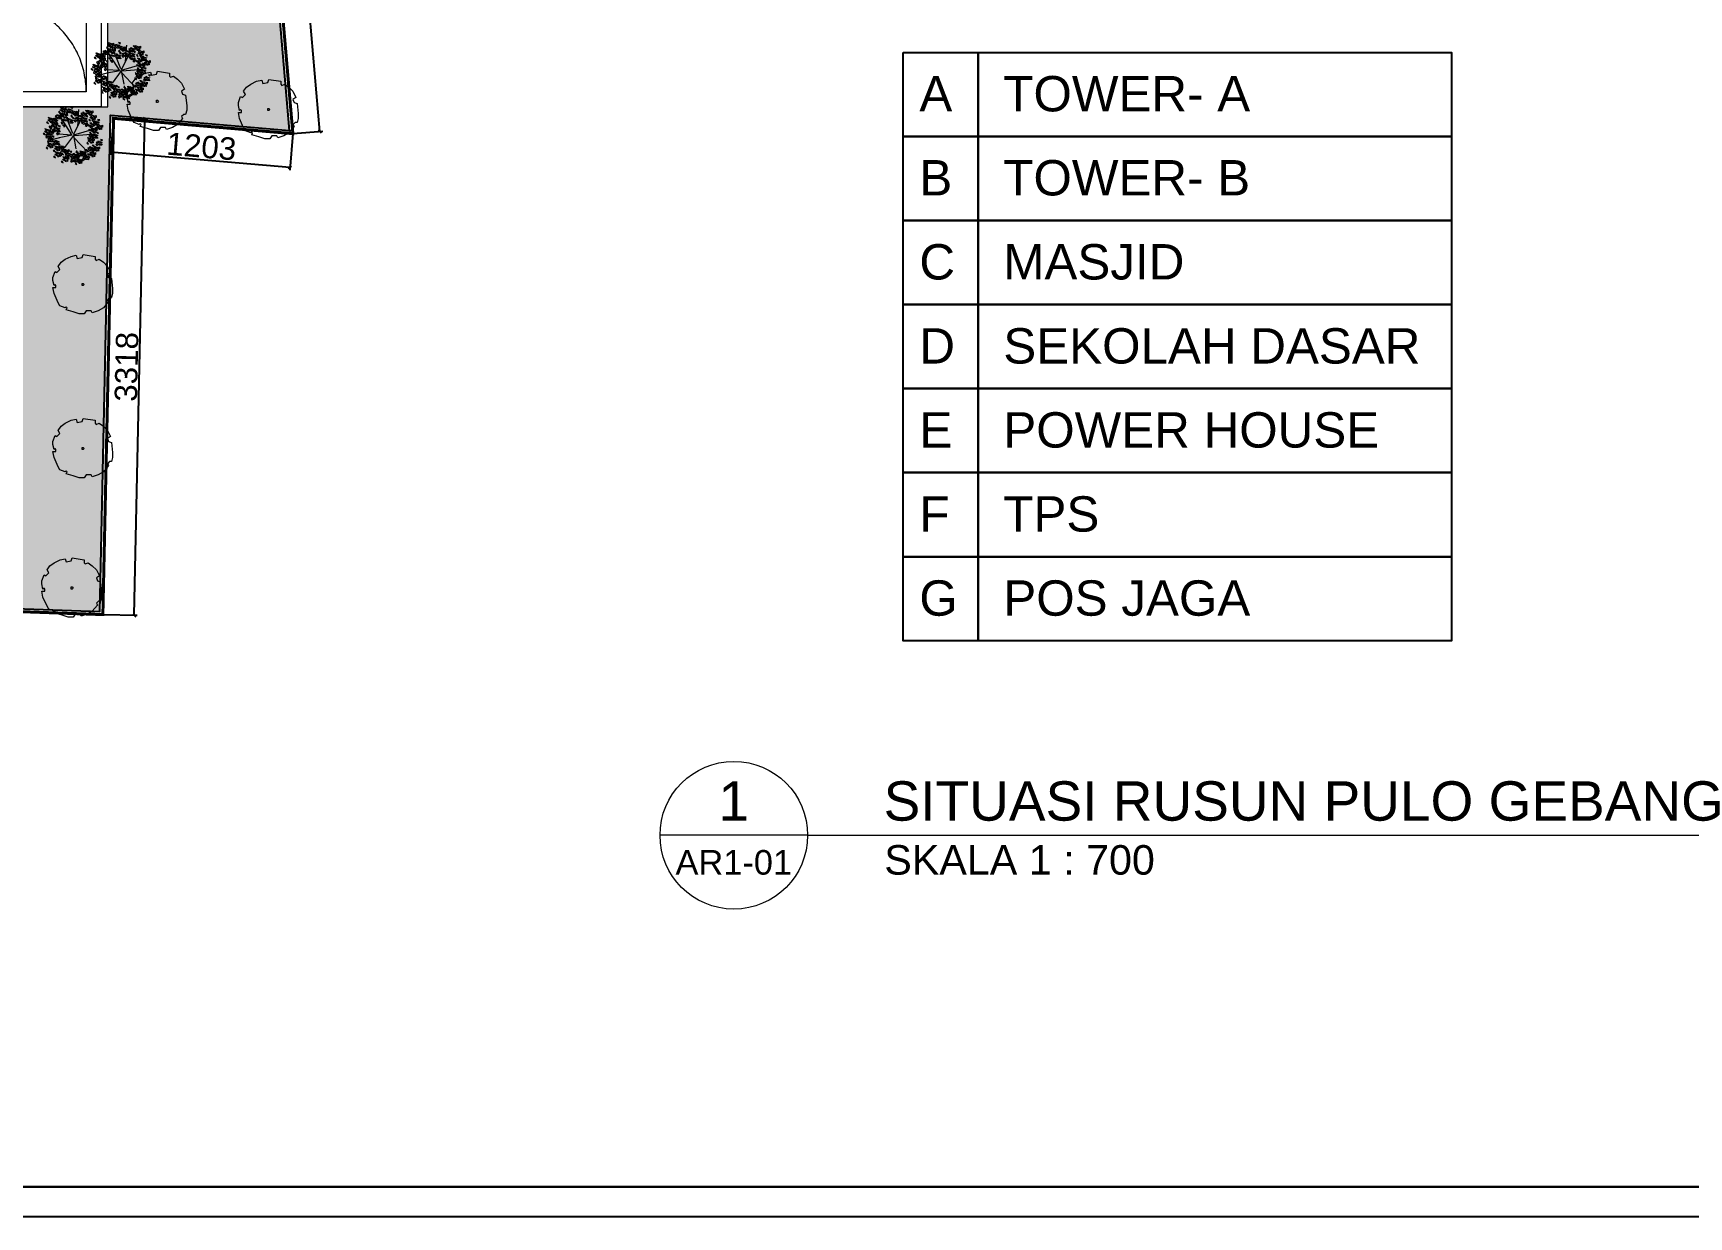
# Model space of a CAD drawing. Header units: inches. Extents: x 139 to 559, y -1 to 295.
# Drawn here: x 278.2 to 388.9, y -1.5 to 77.6 of the extents above; entities that cross this region are included whole.
import ezdxf
from ezdxf.enums import TextEntityAlignment as Align

# ---------------------------------------------------------------- set-up
doc = ezdxf.new("R2010")
doc.units = ezdxf.units.IN
doc.header["$MEASUREMENT"] = 0
doc.layers.get('defpoints').update_dxf_attribs({"color": 1})
for name, color, linetype, lineweight in [('A-FINISH', 1, 'Continuous', 5), ('DINDING2', 146, 'Continuous', 5), ('KOP', 7, 'Continuous', 20), ('KOP GARIS', 1, 'Continuous', 30), ('lan', 7, 'Continuous', 15), ('NOT', 7, 'Continuous', 20), ('POHON', 98, 'Continuous', 5), ('RUMPUT', 93, 'Continuous', 0), ('u', 6, 'Continuous', 20)]:
    doc.layers.add(name, color=color, linetype=linetype, lineweight=lineweight)
doc.layers.add('batas', color=6, linetype='Continuous')
doc.layers.add('dinding', color=3, linetype='Continuous')
doc.styles.add('BOLD', font='arial.ttf')
doc.styles.get("Standard").update_dxf_attribs({"font": 'arial.ttf'})
doc.dimstyles.new('sk-100 (SITE)', dxfattribs={"dimtxt": 1.5, "dimasz": 0.2, "dimexe": 0.2, "dimexo": 0, "dimgap": 0.1, "dimtad": 1, "dimdec": 0, "dimlfac": 100, "dimzin": 0, "dimdsep": 46, "dimtxsty": 'Standard', "dimblk": 'OBLIQUE', "dimcen": 0.09, "dimadec": 0, "dimazin": 0, "dimtfac": 1, "dimtdec": 0, "dimtofl": 0, "dimtmove": 0, "dimatfit": 3, "dimldrblk": 'OBLIQUE', "dimfxl": 1, "dimtolj": 1, "dimtzin": 0, "dimarcsym": 0})

# ---------------------------------------------------------------- blocks, each defined once
blk = doc.blocks.new('Ndtpd')
blk.add_line((0.747, 0), (-0.747, 0))
blk.add_circle((0, 0), 0.747)
at = {"flags": 4}
for tag, height, p in [('NO', 0.5, (0, 0.148)), ('NOLBR', 0.3, (0, -0.398))]:
    blk.add_attdef(tag, text='', height=height, dxfattribs=at).set_placement(p, align=Align.CENTER)
for tag, p, height in [('NDTPD', (1.516, 0.148), 0.5), ('SKALA', (1.523, -0.398), 0.3)]:
    blk.add_attdef(tag, p, '', height=height, dxfattribs=at)
blk = doc.blocks.new('_Oblique')
at = {"color": 0, "linetype": 'ByBlock', "lineweight": -2}
blk.add_line((-0.5, -0.5), (0.5, 0.5), dxfattribs=at)
blk = doc.blocks.new('*D217')
at = {"layer": 'defpoints', "color": 0}
for p in [(283.59, 71.94), (285.69, 71.9), (282.88, 38.77)]:
    blk.add_point(p, dxfattribs=at)
at = {"layer": 'u', "color": 0, "lineweight": -2}
for p, q in [((283.59, 71.94), (285.89, 71.89)), ((284.98, 38.72), (285.69, 71.9)), ((282.88, 38.77), (285.18, 38.72))]:
    blk.add_line(p, q, dxfattribs=at)
at = {"layer": 'u', "color": 0, "lineweight": -2, "xscale": 0.2, "yscale": 0.2, "zscale": 0.2}
for p, rotation in [((285.69, 71.9), 88.76529388424663), ((284.98, 38.72), 268.7652938842467)]:
    blk.add_blockref('_Oblique', p, dxfattribs=dict(at, rotation=rotation))
at = {"layer": 'u', "color": 0, "insert": (284.47, 55.33), "char_height": 1.5, "attachment_point": 5, "rotation": 88.7653}
blk.add_mtext('\\A1;3318', dxfattribs=at)
blk = doc.blocks.new('*D218')
at = {"layer": 'defpoints', "color": 0}
for p in [(283.59, 71.94), (295.58, 70.92), (295.39, 68.68)]:
    blk.add_point(p, dxfattribs=at)
at = {"layer": 'u', "color": 0, "lineweight": -2}
for p, q in [((283.59, 71.94), (283.39, 69.51)), ((295.58, 70.92), (295.38, 68.48)), ((283.4, 69.71), (295.39, 68.68))]:
    blk.add_line(p, q, dxfattribs=at)
at = {"layer": 'u', "color": 0, "lineweight": -2, "xscale": 0.2, "yscale": 0.2, "zscale": 0.2}
for p, rotation in [((283.4, 69.71), 175.1232718348651), ((295.39, 68.68), 355.1232718348651)]:
    blk.add_blockref('_Oblique', p, dxfattribs=dict(at, rotation=rotation))
at = {"layer": 'u', "color": 0, "insert": (289.47, 70.06), "char_height": 1.5, "attachment_point": 5, "rotation": 355.1233}
blk.add_mtext('\\A1;1203', dxfattribs=at)
blk = doc.blocks.new('*D219')
at = {"layer": 'defpoints', "color": 0}
for p in [(293.67, 93.17), (295.46, 93.32), (295.58, 70.92)]:
    blk.add_point(p, dxfattribs=at)
at = {"layer": 'u', "color": 0, "lineweight": -2}
for p, q in [((293.67, 93.17), (295.66, 93.34)), ((297.38, 71.07), (295.46, 93.32)), ((295.58, 70.92), (297.58, 71.09))]:
    blk.add_line(p, q, dxfattribs=at)
at = {"layer": 'u', "color": 0, "lineweight": -2, "xscale": 0.2, "yscale": 0.2, "zscale": 0.2}
for p, rotation in [((295.46, 93.32), 94.9212930972611), ((297.38, 71.07), 274.9212930972611)]:
    blk.add_blockref('_Oblique', p, dxfattribs=dict(at, rotation=rotation))
at = {"layer": 'u', "color": 0, "insert": (297.28, 82.27), "char_height": 1.5, "attachment_point": 5, "rotation": 274.9213}
blk.add_mtext('\\A1;2233', dxfattribs=at)
blk = doc.blocks.new('LAP')
at = {"layer": 'A-FINISH'}
blk.add_lwpolyline([(-8.49, -13.49), (-8.49, 13.5), (8.49, 13.5), (8.49, -13.49)], close=True, dxfattribs=at)
for points in [[(-7.49, -12.49), (-7.49, 12.5), (7.49, 12.5), (7.49, -12.49), (-7.49, -12.49)], [(-7.49, 12.5), (-7.49, 12.43), (-7.49, 12.27), (-7.48, 12.12), (-7.47, 11.97), (-7.45, 11.82), (-7.44, 11.67), (-7.41, 11.52), (-7.39, 11.38), (-7.36, 11.23), (-7.33, 11.09), (-7.29, 10.94), (-7.25, 10.8), (-7.21, 10.67), (-7.16, 10.53), (-7.11, 10.39), (-7.05, 10.26), (-7, 10.12), (-6.94, 9.99), (-6.88, 9.86), (-6.82, 9.73), (-6.75, 9.6), (-6.67, 9.48), (-6.6, 9.36), (-6.53, 9.23), (-6.44, 9.12), (-6.36, 9), (-6.28, 8.89), (-6.19, 8.77), (-6.1, 8.66), (-6.01, 8.55), (-5.91, 8.45), (-5.81, 8.34), (-5.71, 8.24), (-5.61, 8.14), (-5.51, 8.05), (-5.4, 7.95), (-5.29, 7.86), (-5.18, 7.77), (-5.07, 7.69), (-4.95, 7.6), (-4.83, 7.52), (-4.71, 7.44), (-4.59, 7.37), (-4.47, 7.29), (-4.34, 7.22), (-4.21, 7.16), (-4.08, 7.09), (-3.95, 7.03), (-3.82, 6.97), (-3.68, 6.92), (-3.55, 6.87), (-3.41, 6.82), (-3.27, 6.78), (-3.13, 6.73), (-2.99, 6.7), (-2.84, 6.66), (-2.7, 6.63), (-2.56, 6.6), (-2.41, 6.58), (-2.26, 6.55), (-2.11, 6.54), (-1.96, 6.53), (-1.81, 6.52), (-1.66, 6.51), (-1.58, 6.51)], [(1.42, 6.51), (1.49, 6.51), (1.64, 6.51), (1.79, 6.52), (1.94, 6.53), (2.09, 6.54), (2.23, 6.55), (2.38, 6.58), (2.53, 6.6), (2.68, 6.62), (2.82, 6.66), (2.96, 6.69), (3.11, 6.73), (3.25, 6.77), (3.39, 6.82), (3.53, 6.86), (3.67, 6.91), (3.8, 6.97), (3.94, 7.03), (4.07, 7.09), (4.21, 7.15), (4.34, 7.22), (4.47, 7.29), (4.59, 7.37), (4.72, 7.45), (4.84, 7.53), (4.96, 7.61), (5.08, 7.7), (5.2, 7.79), (5.32, 7.88), (5.43, 7.98), (5.55, 8.08), (5.66, 8.18), (5.7, 8.24), (5.76, 8.29), (5.86, 8.4), (5.97, 8.51), (6.06, 8.62), (6.16, 8.73), (6.25, 8.85), (6.34, 8.97), (6.42, 9.09), (6.51, 9.21), (6.59, 9.34), (6.66, 9.46), (6.74, 9.59), (6.81, 9.72), (6.88, 9.86), (6.94, 9.99), (7, 10.12), (7.06, 10.26), (7.11, 10.39), (7.16, 10.54), (7.21, 10.67), (7.25, 10.81), (7.29, 10.96), (7.33, 11.1), (7.36, 11.24), (7.39, 11.39), (7.41, 11.54), (7.44, 11.69), (7.45, 11.83), (7.47, 11.98), (7.48, 12.13), (7.49, 12.28), (7.49, 12.43), (7.49, 12.5)], [(-1.58, 6.51), (1.42, 6.51)], [(-3.01, 0.01), (-3.01, -0.07), (-3, -0.22), (-2.98, -0.38), (-2.96, -0.52), (-2.93, -0.67), (-2.89, -0.81), (-2.85, -0.95), (-2.8, -1.09), (-2.74, -1.23), (-2.68, -1.36), (-2.61, -1.49), (-2.53, -1.61), (-2.45, -1.73), (-2.36, -1.84), (-2.28, -1.96), (-2.18, -2.06), (-2.08, -2.16), (-1.97, -2.26), (-1.86, -2.35), (-1.74, -2.44), (-1.62, -2.52), (-1.5, -2.59), (-1.37, -2.66), (-1.24, -2.73), (-1.11, -2.78), (-0.97, -2.83), (-0.83, -2.88), (-0.68, -2.91), (-0.54, -2.95), (-0.39, -2.97), (-0.23, -2.99), (-0.08, -2.99), (-0.01, -2.99), (0.07, -2.99), (0.22, -2.99), (0.38, -2.97), (0.53, -2.95), (0.67, -2.91), (0.82, -2.88), (0.96, -2.83), (1.1, -2.78), (1.23, -2.73), (1.36, -2.66), (1.49, -2.59), (1.61, -2.52), (1.73, -2.44), (1.85, -2.35), (1.96, -2.26), (2.06, -2.16), (2.17, -2.06), (2.27, -1.96), (2.35, -1.84), (2.44, -1.73), (2.52, -1.61), (2.6, -1.49), (2.67, -1.36), (2.73, -1.23), (2.79, -1.09), (2.84, -0.95), (2.88, -0.81), (2.92, -0.67), (2.95, -0.52), (2.97, -0.38), (2.99, -0.22), (3, -0.07), (3, 0.01), (3, 0.09), (2.99, 0.24), (2.97, 0.39), (2.95, 0.54), (2.92, 0.69), (2.88, 0.83), (2.84, 0.97), (2.79, 1.11), (2.73, 1.24), (2.67, 1.37), (2.6, 1.5), (2.52, 1.63), (2.44, 1.74), (2.35, 1.86), (2.27, 1.97), (2.17, 2.08), (2.06, 2.18), (1.96, 2.28), (1.85, 2.37), (1.73, 2.46), (1.61, 2.54), (1.49, 2.61), (1.36, 2.68), (1.23, 2.75), (1.1, 2.8), (0.96, 2.85), (0.82, 2.9), (0.67, 2.93), (0.53, 2.96), (0.38, 2.99), (0.22, 3), (0.07, 3.01), (-0.01, 3.01), (-0.08, 3.01), (-0.23, 3), (-0.39, 2.99), (-0.54, 2.96), (-0.68, 2.93), (-0.83, 2.9), (-0.97, 2.85), (-1.11, 2.8), (-1.24, 2.75), (-1.37, 2.68), (-1.5, 2.61), (-1.62, 2.54), (-1.74, 2.46), (-1.86, 2.37), (-1.97, 2.28), (-2.08, 2.18), (-2.18, 2.08), (-2.28, 1.97), (-2.36, 1.86), (-2.45, 1.74), (-2.53, 1.63), (-2.61, 1.5), (-2.68, 1.37), (-2.74, 1.24), (-2.8, 1.11), (-2.85, 0.97), (-2.89, 0.83), (-2.93, 0.69), (-2.96, 0.54), (-2.98, 0.39), (-3, 0.24), (-3.01, 0.09), (-3.01, 0.01)], [(-7.49, 0), (7.49, 0)], [(6.7, 0), (1.98, 0)], [(-1.97, 0), (-6.7, 0)], [(-1.58, -6.49), (-1.66, -6.49), (-1.81, -6.5), (-1.96, -6.51), (-2.11, -6.53), (-2.26, -6.54), (-2.41, -6.57), (-2.56, -6.59), (-2.7, -6.61), (-2.84, -6.65), (-2.99, -6.68), (-3.13, -6.72), (-3.27, -6.76), (-3.41, -6.8), (-3.55, -6.85), (-3.68, -6.91), (-3.82, -6.96), (-3.95, -7.02), (-4.09, -7.08), (-4.21, -7.14), (-4.34, -7.21), (-4.47, -7.28), (-4.59, -7.35), (-4.71, -7.43), (-4.83, -7.51), (-4.95, -7.59), (-5.07, -7.67), (-5.18, -7.76), (-5.29, -7.85), (-5.4, -7.94), (-5.51, -8.03), (-5.61, -8.13), (-5.71, -8.23), (-5.81, -8.33), (-5.91, -8.43), (-6.01, -8.54), (-6.1, -8.65), (-6.19, -8.76), (-6.28, -8.87), (-6.36, -8.98), (-6.44, -9.1), (-6.53, -9.22), (-6.6, -9.34), (-6.68, -9.47), (-6.75, -9.59), (-6.82, -9.72), (-6.88, -9.84), (-6.94, -9.98), (-7, -10.11), (-7.06, -10.24), (-7.11, -10.38), (-7.16, -10.51), (-7.21, -10.65), (-7.25, -10.79), (-7.29, -10.93), (-7.33, -11.08), (-7.36, -11.22), (-7.39, -11.36), (-7.41, -11.51), (-7.44, -11.66), (-7.45, -11.81), (-7.47, -11.96), (-7.48, -12.11), (-7.49, -12.26), (-7.49, -12.41), (-7.49, -12.49)], [(-1.58, -6.49), (1.42, -6.49)], [(7.49, -12.49), (7.49, -12.42), (7.49, -12.26), (7.48, -12.12), (7.47, -11.96), (7.45, -11.82), (7.44, -11.67), (7.41, -11.52), (7.39, -11.38), (7.36, -11.23), (7.33, -11.09), (7.29, -10.95), (7.25, -10.8), (7.21, -10.66), (7.16, -10.52), (7.11, -10.38), (7.06, -10.24), (7, -10.11), (6.94, -9.98), (6.88, -9.84), (6.81, -9.71), (6.74, -9.58), (6.66, -9.45), (6.59, -9.33), (6.51, -9.2), (6.42, -9.08), (6.34, -8.96), (6.25, -8.84), (6.16, -8.72), (6.06, -8.61), (5.97, -8.49), (5.86, -8.38), (5.76, -8.28), (5.7, -8.22), (5.66, -8.17), (5.55, -8.07), (5.43, -7.97), (5.32, -7.87), (5.2, -7.77), (5.08, -7.69), (4.96, -7.6), (4.84, -7.51), (4.72, -7.43), (4.59, -7.35), (4.47, -7.28), (4.34, -7.21), (4.21, -7.14), (4.07, -7.08), (3.94, -7.01), (3.8, -6.96), (3.67, -6.9), (3.53, -6.85), (3.39, -6.8), (3.25, -6.76), (3.11, -6.71), (2.96, -6.67), (2.82, -6.64), (2.68, -6.61), (2.53, -6.58), (2.38, -6.56), (2.23, -6.54), (2.09, -6.52), (1.94, -6.51), (1.79, -6.5), (1.64, -6.49), (1.49, -6.49), (1.42, -6.49)]]:
    blk.add_lwpolyline(points, dxfattribs=at)
blk = doc.blocks.new('PHN-1')
at = {"linetype": 'Continuous'}
for points in [[(886.64, -157.76), (886.91, -158.37), (886.98, -158.77), (886.78, -158.77), (886.78, -158.9), (886.84, -158.97), (886.91, -158.9), (886.98, -159.24), (886.98, -159.44), (886.84, -159.85), (886.71, -159.78), (886.51, -159.98), (886.64, -160.19), (886.44, -160.46), (886.17, -160.66), (885.77, -160.86), (885.43, -160.93), (885.36, -160.72), (885.02, -160.79), (884.96, -160.99), (884.15, -160.86), (884.15, -160.66), (884.08, -160.59), (883.88, -160.66), (883.61, -160.46), (883.34, -160.19), (883.14, -159.78), (883.34, -159.65), (883.27, -159.44), (883.07, -159.38), (883, -158.7), (883, -158.37), (883.07, -158.1), (883.2, -158.1), (883.34, -157.96), (883.27, -157.83), (883.61, -157.42), (883.95, -157.22), (884.35, -157.08), (884.42, -157.22), (884.75, -157.22), (884.89, -157.02), (885.23, -157.02), (885.63, -157.15), (886.1, -157.29), (886.04, -157.42), (886.1, -157.49), (886.17, -157.42), (886.51, -157.56), (886.64, -157.76)], [(884.89, -158.97), (884.89, -158.97), (884.96, -158.9), (885.02, -158.9), (885.02, -158.97), (885.02, -159.04), (885.02, -159.04), (884.96, -159.04), (884.89, -158.97)]]:
    blk.add_lwpolyline(points, dxfattribs=at)
blk = doc.blocks.new('rrety')
for p, q in [((497.78, 232.574), (497.8, 232.58)), ((497.786, 232.543), (497.78, 232.574)), ((497.8, 232.554), (497.786, 232.54)), ((497.8, 232.58), (497.8, 232.554)), ((497.825, 232.616), (497.833, 232.64)), ((497.845, 232.615), (497.825, 232.616)), ((497.833, 232.64), (497.852, 232.648)), ((497.851, 232.646), (497.845, 232.615)), ((497.857, 232.559), (497.857, 232.579)), ((497.875, 232.541), (497.857, 232.559)), ((497.859, 232.577), (497.885, 232.559)), ((497.868, 232.613), (497.888, 232.619)), ((497.873, 232.582), (497.868, 232.613)), ((497.887, 232.594), (497.873, 232.58)), ((497.885, 232.559), (497.875, 232.541)), ((497.888, 232.619), (497.887, 232.594)), ((498.015, 232.577), (498.034, 232.582)), ((498.02, 232.546), (498.015, 232.577)), ((498.034, 232.557), (498.02, 232.543)), ((498.034, 232.582), (498.034, 232.557)), ((498.061, 232.547), (498.06, 232.567)), ((498.062, 232.565), (498.089, 232.548)), ((498.077, 232.622), (498.096, 232.627)), ((498.082, 232.591), (498.077, 232.622)), ((498.096, 232.602), (498.082, 232.588)), ((498.096, 232.627), (498.096, 232.602)), ((497.704, 232.478), (497.724, 232.484)), ((497.709, 232.447), (497.704, 232.478)), ((497.724, 232.458), (497.709, 232.444)), ((497.724, 232.484), (497.724, 232.458)), ((498.079, 232.53), (498.061, 232.547)), ((498.089, 232.548), (498.079, 232.53)), ((498.218, 232.357), (498.238, 232.362)), ((498.223, 232.326), (498.218, 232.357)), ((498.223, 232.371), (498.232, 232.395)), ((498.243, 232.369), (498.223, 232.371)), ((498.232, 232.395), (498.25, 232.403)), ((498.238, 232.362), (498.238, 232.337)), ((498.249, 232.4), (498.243, 232.369)), ((497.73, 232.223), (497.73, 232.243)), ((497.748, 232.205), (497.73, 232.223)), ((497.732, 232.241), (497.758, 232.223)), ((497.758, 232.223), (497.748, 232.205)), ((497.754, 232.156), (497.763, 232.18)), ((497.763, 232.18), (497.781, 232.189)), ((497.78, 232.186), (497.775, 232.155)), ((497.786, 232.205), (497.806, 232.21)), ((497.791, 232.173), (497.786, 232.205)), ((497.806, 232.185), (497.791, 232.171)), ((497.806, 232.21), (497.806, 232.185)), ((498.113, 232.283), (498.113, 232.258)), ((498.167, 232.168), (498.187, 232.173)), ((498.173, 232.137), (498.167, 232.168)), ((498.187, 232.173), (498.187, 232.148)), ((498.238, 232.337), (498.223, 232.323)), ((498.261, 232.319), (498.261, 232.339)), ((498.279, 232.301), (498.261, 232.319)), ((498.263, 232.337), (498.289, 232.319)), ((498.289, 232.319), (498.279, 232.301)), ((497.775, 232.155), (497.754, 232.156)), ((497.784, 232.13), (497.784, 232.15)), ((497.802, 232.112), (497.784, 232.13)), ((497.786, 232.148), (497.812, 232.13)), ((497.812, 232.13), (497.802, 232.112)), ((498, 232.1), (498.02, 232.106)), ((498.006, 232.069), (498, 232.1)), ((498.02, 232.08), (498.006, 232.066)), ((498.02, 232.106), (498.02, 232.08)), ((498.187, 232.148), (498.173, 232.134))]:
    blk.add_line(p, q)
for points in [[(497.753, 232.551), (497.763, 232.563), (497.738, 232.571), (497.754, 232.554)], [(497.75, 232.595), (497.781, 232.599), (497.786, 232.579), (497.761, 232.58), (497.747, 232.595)], [(497.754, 232.563), (497.772, 232.574), (497.783, 232.557), (497.754, 232.561)], [(497.786, 232.568), (497.791, 232.554), (497.808, 232.562), (497.786, 232.568)], [(497.792, 232.552), (497.823, 232.557), (497.828, 232.537), (497.803, 232.538), (497.789, 232.552)], [(497.792, 232.596), (497.807, 232.616), (497.817, 232.596), (497.797, 232.585), (497.792, 232.596)], [(497.809, 232.582), (497.803, 232.573), (497.817, 232.57), (497.823, 232.576), (497.811, 232.582)], [(497.815, 232.541), (497.822, 232.548), (497.81, 232.554), (497.803, 232.551), (497.812, 232.542)], [(497.829, 232.637), (497.836, 232.644), (497.824, 232.65), (497.817, 232.647), (497.826, 232.638)], [(497.841, 232.619), (497.822, 232.604), (497.817, 232.626), (497.839, 232.631), (497.841, 232.619)], [(497.84, 232.548), (497.839, 232.563), (497.82, 232.56), (497.84, 232.548)], [(497.854, 232.644), (497.853, 232.659), (497.834, 232.656), (497.854, 232.644)], [(497.834, 232.554), (497.849, 232.573), (497.86, 232.553), (497.84, 232.543), (497.834, 232.554)], [(497.872, 232.545), (497.852, 232.539), (497.846, 232.558), (497.872, 232.548)], [(497.882, 232.609), (497.851, 232.613), (497.851, 232.633), (497.875, 232.626), (497.885, 232.609)], [(497.872, 232.565), (497.881, 232.577), (497.857, 232.585), (497.873, 232.568)], [(497.886, 232.641), (497.866, 232.635), (497.86, 232.654), (497.887, 232.644)], [(497.886, 232.661), (497.895, 232.673), (497.871, 232.68), (497.887, 232.664)], [(497.914, 232.52), (497.871, 232.621)], [(497.882, 232.651), (497.914, 232.656), (497.919, 232.636), (497.893, 232.637), (497.88, 232.651)], [(497.885, 232.6), (497.916, 232.605), (497.922, 232.585), (497.896, 232.586), (497.882, 232.6)], [(497.892, 232.6), (497.886, 232.586), (497.912, 232.585), (497.892, 232.597)], [(497.887, 232.62), (497.904, 232.631), (497.915, 232.613), (497.887, 232.617)], [(497.89, 232.569), (497.907, 232.58), (497.918, 232.563), (497.89, 232.566)], [(497.918, 232.625), (497.924, 232.61), (497.941, 232.618), (497.918, 232.625)], [(497.921, 232.574), (497.926, 232.56), (497.944, 232.568), (497.921, 232.574)], [(497.925, 232.653), (497.939, 232.672), (497.95, 232.652), (497.93, 232.641), (497.925, 232.653)], [(497.928, 232.602), (497.942, 232.621), (497.953, 232.601), (497.933, 232.59), (497.928, 232.602)], [(497.941, 232.638), (497.935, 232.63), (497.95, 232.627), (497.955, 232.632), (497.944, 232.638)], [(497.944, 232.587), (497.938, 232.579), (497.952, 232.576), (497.958, 232.581), (497.947, 232.587)], [(497.959, 232.609), (497.99, 232.613), (497.995, 232.594), (497.97, 232.594), (497.956, 232.609)], [(497.963, 232.578), (497.981, 232.588), (497.992, 232.571), (497.963, 232.575)], [(497.969, 232.558), (497.963, 232.544), (497.988, 232.543), (497.968, 232.555)], [(497.992, 232.651), (498, 232.658), (497.988, 232.664), (497.98, 232.661), (497.99, 232.652)], [(498.005, 232.633), (497.986, 232.618), (497.98, 232.64), (498.002, 232.645), (498.005, 232.633)], [(497.995, 232.582), (498, 232.568), (498.017, 232.576), (497.995, 232.582)], [(498.009, 232.561), (498.017, 232.567), (498.004, 232.574), (497.997, 232.57), (498.007, 232.562)], [(498.022, 232.543), (498.002, 232.528), (497.997, 232.55), (498.019, 232.555), (498.022, 232.543)], [(498.018, 232.658), (498.017, 232.673), (497.998, 232.67), (498.018, 232.658)], [(498.001, 232.61), (498.016, 232.63), (498.026, 232.61), (498.006, 232.599), (498.001, 232.61)], [(498.018, 232.596), (498.012, 232.587), (498.026, 232.584), (498.032, 232.59), (498.02, 232.596)], [(498.046, 232.624), (498.015, 232.627), (498.015, 232.648), (498.039, 232.64), (498.049, 232.623)], [(498.035, 232.568), (498.034, 232.583), (498.015, 232.58), (498.035, 232.568)], [(498.049, 232.655), (498.03, 232.649), (498.024, 232.668), (498.05, 232.658)], [(498.063, 232.533), (498.032, 232.537), (498.032, 232.557), (498.056, 232.55), (498.066, 232.533)], [(498.05, 232.675), (498.059, 232.687), (498.035, 232.695), (498.05, 232.678)], [(498.066, 232.565), (498.047, 232.559), (498.041, 232.578), (498.067, 232.567)], [(498.067, 232.585), (498.076, 232.597), (498.052, 232.604), (498.067, 232.588)], [(498.07, 232.541), (498.104, 232.6)], [(498.094, 232.615), (498.102, 232.621), (498.089, 232.628), (498.082, 232.624), (498.091, 232.615)], [(498.106, 232.596), (498.087, 232.581), (498.082, 232.603), (498.104, 232.609), (498.106, 232.596)], [(498.12, 232.622), (498.118, 232.637), (498.1, 232.633), (498.12, 232.622)], [(498.114, 232.547), (498.122, 232.553), (498.109, 232.56), (498.102, 232.556), (498.111, 232.548)], [(498.148, 232.587), (498.116, 232.59), (498.117, 232.611), (498.141, 232.604), (498.15, 232.586)], [(498.14, 232.554), (498.138, 232.569), (498.119, 232.566), (498.14, 232.554)], [(498.151, 232.618), (498.132, 232.612), (498.126, 232.632), (498.152, 232.621)], [(498.151, 232.639), (498.161, 232.651), (498.136, 232.658), (498.152, 232.642)], [(498.171, 232.551), (498.151, 232.545), (498.145, 232.564), (498.172, 232.553)], [(498.171, 232.571), (498.181, 232.583), (498.156, 232.59), (498.172, 232.574)], [(498.23, 232.537), (498.228, 232.552), (498.21, 232.549), (498.23, 232.537)], [(498.261, 232.554), (498.271, 232.566), (498.246, 232.573), (498.262, 232.557)], [(497.634, 232.394), (497.665, 232.399), (497.67, 232.379), (497.645, 232.38), (497.631, 232.394)], [(497.639, 232.363), (497.656, 232.374), (497.667, 232.357), (497.639, 232.36)], [(497.665, 232.451), (497.673, 232.458), (497.66, 232.464), (497.653, 232.46), (497.662, 232.452)], [(497.677, 232.433), (497.658, 232.418), (497.653, 232.44), (497.675, 232.445), (497.677, 232.433)], [(497.691, 232.458), (497.689, 232.473), (497.67, 232.47), (497.691, 232.458)], [(497.67, 232.368), (497.675, 232.354), (497.692, 232.362), (497.67, 232.368)], [(497.676, 232.396), (497.691, 232.415), (497.702, 232.395), (497.682, 232.385), (497.676, 232.396)], [(497.696, 232.527), (497.704, 232.534), (497.691, 232.54), (497.684, 232.537), (497.693, 232.528)], [(497.708, 232.509), (497.689, 232.494), (497.684, 232.516), (497.706, 232.521), (497.708, 232.509)], [(497.719, 232.423), (497.687, 232.427), (497.687, 232.447), (497.712, 232.44), (497.721, 232.423)], [(497.693, 232.381), (497.687, 232.373), (497.701, 232.37), (497.707, 232.375), (497.696, 232.381)], [(497.722, 232.455), (497.702, 232.449), (497.696, 232.468), (497.723, 232.457)], [(497.722, 232.534), (497.72, 232.549), (497.702, 232.546), (497.722, 232.534)], [(497.722, 232.475), (497.732, 232.487), (497.707, 232.494), (497.723, 232.478)], [(497.716, 232.482), (497.747, 232.487), (497.752, 232.467), (497.727, 232.467), (497.713, 232.482)], [(497.75, 232.499), (497.718, 232.503), (497.718, 232.523), (497.743, 232.516), (497.752, 232.499)], [(497.726, 232.431), (497.72, 232.417), (497.745, 232.416), (497.726, 232.428)], [(497.721, 232.451), (497.738, 232.461), (497.749, 232.444), (497.721, 232.448)], [(497.753, 232.531), (497.734, 232.525), (497.728, 232.544), (497.754, 232.534)], [(497.747, 232.372), (497.755, 232.379), (497.742, 232.385), (497.735, 232.381), (497.744, 232.373)], [(497.759, 232.354), (497.74, 232.339), (497.735, 232.361), (497.757, 232.366), (497.759, 232.354)], [(497.752, 232.455), (497.757, 232.441), (497.774, 232.449), (497.752, 232.455)], [(497.772, 232.379), (497.771, 232.394), (497.752, 232.391), (497.772, 232.379)], [(497.76, 232.544), (497.754, 232.53), (497.779, 232.529), (497.76, 232.541)], [(497.758, 232.483), (497.773, 232.503), (497.784, 232.483), (497.764, 232.472), (497.758, 232.483)], [(497.775, 232.469), (497.769, 232.461), (497.783, 232.457), (497.789, 232.463), (497.778, 232.469)], [(497.8, 232.344), (497.769, 232.348), (497.769, 232.368), (497.794, 232.361), (497.803, 232.344)], [(497.804, 232.376), (497.784, 232.37), (497.778, 232.389), (497.805, 232.378)], [(497.975, 232.375), (497.779, 232.51)], [(497.804, 232.396), (497.813, 232.408), (497.789, 232.415), (497.805, 232.399)], [(497.815, 232.337), (497.813, 232.352), (497.795, 232.36), (497.815, 232.337)], [(497.802, 232.501), (497.796, 232.487), (497.821, 232.487), (497.802, 232.498)], [(497.797, 232.521), (497.814, 232.532), (497.825, 232.515), (497.797, 232.518)], [(497.827, 232.523), (497.808, 232.508), (497.802, 232.53), (497.825, 232.535), (497.827, 232.523)], [(497.828, 232.526), (497.833, 232.512), (497.85, 232.52), (497.828, 232.526)], [(497.868, 232.514), (497.837, 232.517), (497.837, 232.538), (497.861, 232.53), (497.871, 232.513)], [(497.851, 232.539), (497.845, 232.531), (497.859, 232.528), (497.865, 232.533), (497.854, 232.539)], [(497.895, 232.549), (497.889, 232.535), (497.915, 232.535), (497.895, 232.546)], [(497.985, 232.354), (497.923, 232.501)], [(497.985, 232.354), (498.058, 232.516)], [(498, 232.354), (498.144, 232.418)], [(498.006, 232.354), (498.159, 232.378)], [(498.063, 232.518), (498.094, 232.523), (498.099, 232.503), (498.074, 232.504), (498.06, 232.519)], [(498.126, 232.529), (498.107, 232.514), (498.102, 232.536), (498.124, 232.541), (498.126, 232.529)], [(498.106, 232.52), (498.12, 232.539), (498.131, 232.519), (498.111, 232.509), (498.106, 232.52)], [(498.122, 232.506), (498.116, 232.497), (498.13, 232.494), (498.136, 232.5), (498.125, 232.505)], [(498.128, 232.496), (498.159, 232.501), (498.164, 232.481), (498.139, 232.481), (498.125, 232.496)], [(498.133, 232.465), (498.15, 232.476), (498.161, 232.458), (498.133, 232.462)], [(498.168, 232.519), (498.136, 232.523), (498.136, 232.543), (498.161, 232.536), (498.17, 232.518)], [(498.14, 232.416), (498.238, 232.465)], [(498.156, 232.373), (498.171, 232.393), (498.182, 232.373), (498.162, 232.362), (498.156, 232.373)], [(498.164, 232.47), (498.169, 232.455), (498.186, 232.463), (498.164, 232.47)], [(498.173, 232.359), (498.167, 232.351), (498.181, 232.347), (498.187, 232.353), (498.176, 232.359)], [(498.17, 232.498), (498.185, 232.517), (498.196, 232.497), (498.176, 232.486), (498.17, 232.498)], [(498.187, 232.483), (498.181, 232.475), (498.195, 232.471), (498.201, 232.477), (498.19, 232.483)], [(498.204, 232.53), (498.212, 232.536), (498.199, 232.543), (498.192, 232.539), (498.202, 232.531)], [(498.216, 232.512), (498.197, 232.497), (498.192, 232.519), (498.214, 232.524), (498.216, 232.512)], [(498.201, 232.479), (498.233, 232.484), (498.238, 232.464), (498.212, 232.465), (498.199, 232.479)], [(498.199, 232.345), (498.213, 232.365), (498.224, 232.345), (498.204, 232.334), (498.199, 232.345)], [(498.211, 232.428), (498.205, 232.414), (498.231, 232.413), (498.211, 232.425)], [(498.206, 232.448), (498.224, 232.459), (498.234, 232.441), (498.206, 232.445)], [(498.258, 232.502), (498.226, 232.506), (498.227, 232.526), (498.251, 232.519), (498.261, 232.502)], [(498.233, 232.434), (498.264, 232.439), (498.269, 232.419), (498.243, 232.419), (498.23, 232.434)], [(498.261, 232.534), (498.242, 232.528), (498.236, 232.547), (498.262, 232.536)], [(498.242, 232.383), (498.236, 232.369), (498.262, 232.368), (498.242, 232.38)], [(498.237, 232.453), (498.243, 232.438), (498.26, 232.446), (498.237, 232.453)], [(498.237, 232.403), (498.255, 232.413), (498.265, 232.396), (498.237, 232.4)], [(498.244, 232.481), (498.259, 232.5), (498.269, 232.48), (498.249, 232.469), (498.244, 232.481)], [(498.26, 232.466), (498.255, 232.458), (498.269, 232.455), (498.274, 232.46), (498.263, 232.466)], [(498.272, 232.375), (498.28, 232.381), (498.267, 232.388), (498.26, 232.384), (498.269, 232.376)], [(498.284, 232.357), (498.265, 232.342), (498.26, 232.364), (498.282, 232.369), (498.284, 232.357)], [(498.269, 232.407), (498.274, 232.393), (498.291, 232.401), (498.269, 232.407)], [(498.275, 232.436), (498.29, 232.455), (498.3, 232.435), (498.28, 232.424), (498.275, 232.436)], [(498.298, 232.382), (498.296, 232.397), (498.278, 232.394), (498.298, 232.382)], [(498.291, 232.421), (498.286, 232.413), (498.3, 232.409), (498.305, 232.415), (498.294, 232.421)], [(498.326, 232.347), (498.294, 232.351), (498.294, 232.371), (498.319, 232.364), (498.328, 232.346)], [(498.329, 232.379), (498.31, 232.373), (498.304, 232.392), (498.33, 232.381)], [(498.329, 232.399), (498.339, 232.411), (498.314, 232.418), (498.33, 232.402)], [(497.644, 232.343), (497.638, 232.329), (497.663, 232.329), (497.644, 232.34)], [(497.685, 232.194), (497.692, 232.201), (497.68, 232.208), (497.673, 232.204), (497.682, 232.195)], [(497.697, 232.176), (497.678, 232.161), (497.673, 232.183), (497.695, 232.188), (497.697, 232.176)], [(497.71, 232.201), (497.709, 232.217), (497.69, 232.213), (497.71, 232.201)], [(497.699, 232.324), (497.73, 232.329), (497.735, 232.309), (497.71, 232.309), (497.696, 232.324)], [(497.709, 232.273), (497.703, 232.259), (497.728, 232.258), (497.709, 232.27)], [(497.704, 232.293), (497.721, 232.303), (497.732, 232.286), (497.704, 232.29)], [(497.738, 232.167), (497.707, 232.17), (497.707, 232.191), (497.731, 232.183), (497.741, 232.166)], [(497.742, 232.198), (497.722, 232.192), (497.716, 232.211), (497.743, 232.201)], [(497.719, 232.172), (497.75, 232.176), (497.755, 232.156), (497.73, 232.157), (497.716, 232.172)], [(497.742, 232.219), (497.751, 232.231), (497.727, 232.238), (497.743, 232.221)], [(497.741, 232.248), (497.749, 232.254), (497.736, 232.261), (497.729, 232.257), (497.738, 232.249)], [(497.753, 232.23), (497.734, 232.215), (497.729, 232.237), (497.751, 232.242), (497.753, 232.23)], [(497.735, 232.297), (497.74, 232.283), (497.757, 232.291), (497.735, 232.297)], [(497.978, 232.351), (497.736, 232.277)], [(497.741, 232.326), (497.756, 232.345), (497.767, 232.325), (497.747, 232.314), (497.741, 232.326)], [(497.767, 232.255), (497.765, 232.27), (497.747, 232.267), (497.767, 232.255)], [(497.758, 232.311), (497.752, 232.303), (497.766, 232.299), (497.772, 232.305), (497.761, 232.311)], [(497.985, 232.345), (497.761, 232.222)], [(497.761, 232.173), (497.776, 232.193), (497.786, 232.173), (497.766, 232.162), (497.761, 232.173)], [(497.795, 232.22), (497.763, 232.224), (497.764, 232.244), (497.788, 232.237), (497.797, 232.219)], [(497.798, 232.252), (497.779, 232.246), (497.773, 232.265), (497.799, 232.254)], [(497.789, 232.33), (497.797, 232.336), (497.784, 232.343), (497.777, 232.339), (497.786, 232.331)], [(497.801, 232.311), (497.782, 232.296), (497.777, 232.319), (497.799, 232.324), (497.801, 232.311)], [(497.798, 232.272), (497.808, 232.284), (497.783, 232.291), (497.799, 232.275)], [(497.799, 232.228), (497.793, 232.214), (497.819, 232.213), (497.799, 232.225)], [(497.794, 232.248), (497.811, 232.258), (497.822, 232.241), (497.794, 232.245)], [(497.81, 232.18), (497.804, 232.166), (497.83, 232.165), (497.81, 232.177)], [(497.805, 232.2), (497.823, 232.21), (497.833, 232.193), (497.805, 232.197)], [(497.837, 232.204), (497.842, 232.19), (497.859, 232.198), (497.837, 232.204)], [(497.859, 232.218), (497.854, 232.21), (497.868, 232.206), (497.873, 232.212), (497.862, 232.218)], [(497.868, 232.203), (497.876, 232.209), (497.863, 232.216), (497.856, 232.212), (497.865, 232.204)], [(497.88, 232.184), (497.861, 232.17), (497.856, 232.192), (497.878, 232.197), (497.88, 232.184)], [(497.865, 232.16), (497.897, 232.165), (497.902, 232.145), (497.876, 232.146), (497.863, 232.16)], [(497.922, 232.175), (497.89, 232.179), (497.891, 232.199), (497.915, 232.192), (497.925, 232.174)], [(497.908, 232.162), (497.923, 232.181), (497.933, 232.161), (497.913, 232.151), (497.908, 232.162)], [(497.985, 232.339), (497.923, 232.088)], [(497.945, 232.174), (497.976, 232.179), (497.981, 232.159), (497.955, 232.16), (497.942, 232.174)], [(497.972, 232.159), (497.963, 232.232)], [(497.972, 232.161), (497.988, 232.042)], [(497.987, 232.176), (498.002, 232.195), (498.012, 232.175), (497.992, 232.165), (497.987, 232.176)], [(497.997, 232.332), (498.153, 232.1)], [(498.003, 232.161), (497.998, 232.153), (498.012, 232.15), (498.017, 232.155), (498.006, 232.161)], [(498.006, 232.351), (498.184, 232.173)], [(498.024, 232.214), (498.055, 232.219), (498.06, 232.199), (498.034, 232.199), (498.021, 232.214)], [(498.033, 232.163), (498.027, 232.149), (498.053, 232.148), (498.033, 232.16)], [(498.028, 232.183), (498.046, 232.194), (498.056, 232.176), (498.028, 232.18)], [(498.06, 232.187), (498.065, 232.173), (498.082, 232.181), (498.06, 232.187)], [(498.076, 232.214), (498.082, 232.165)], [(498.083, 232.201), (498.077, 232.193), (498.091, 232.189), (498.096, 232.195), (498.085, 232.201)], [(498.101, 232.18), (498.095, 232.166), (498.121, 232.165), (498.101, 232.177)], [(498.096, 232.2), (498.113, 232.21), (498.124, 232.193), (498.096, 232.197)], [(498.12, 232.152), (498.127, 232.159), (498.115, 232.165), (498.108, 232.161), (498.117, 232.153)], [(498.137, 232.26), (498.118, 232.254), (498.112, 232.274), (498.138, 232.263)], [(498.145, 232.159), (498.144, 232.174), (498.125, 232.171), (498.145, 232.159)], [(498.127, 232.204), (498.133, 232.19), (498.15, 232.198), (498.127, 232.204)], [(498.134, 232.232), (498.148, 232.252), (498.159, 232.232), (498.139, 232.221), (498.134, 232.232)], [(498.15, 232.218), (498.144, 232.21), (498.158, 232.206), (498.164, 232.212), (498.153, 232.218)], [(498.15, 232.345), (498.155, 232.331), (498.172, 232.339), (498.15, 232.345)], [(498.177, 232.156), (498.157, 232.15), (498.151, 232.169), (498.177, 232.158)], [(498.156, 232.344), (498.187, 232.348), (498.193, 232.328), (498.167, 232.329), (498.153, 232.344)], [(498.166, 232.293), (498.16, 232.279), (498.186, 232.278), (498.166, 232.29)], [(498.161, 232.312), (498.178, 232.323), (498.189, 232.306), (498.161, 232.31)], [(498.177, 232.176), (498.186, 232.188), (498.162, 232.195), (498.178, 232.179)], [(498.173, 232.197), (498.204, 232.202), (498.21, 232.182), (498.184, 232.183), (498.17, 232.197)], [(498.178, 232.166), (498.195, 232.177), (498.206, 232.159), (498.178, 232.163)], [(498.192, 232.317), (498.198, 232.303), (498.215, 232.311), (498.192, 232.317)], [(498.21, 232.287), (498.218, 232.294), (498.205, 232.301), (498.198, 232.297), (498.207, 232.288)], [(498.222, 232.269), (498.203, 232.254), (498.198, 232.276), (498.22, 232.282), (498.222, 232.269)], [(498.201, 232.256), (498.233, 232.261), (498.238, 232.241), (498.212, 232.242), (498.199, 232.256)], [(498.211, 232.205), (498.205, 232.191), (498.231, 232.19), (498.211, 232.202)], [(498.206, 232.225), (498.224, 232.236), (498.234, 232.219), (498.206, 232.222)], [(498.215, 232.331), (498.209, 232.322), (498.223, 232.319), (498.229, 232.325), (498.218, 232.331)], [(498.209, 232.171), (498.214, 232.156), (498.232, 232.164), (498.209, 232.171)], [(498.236, 232.295), (498.234, 232.31), (498.215, 232.306), (498.236, 232.295)], [(498.216, 232.199), (498.23, 232.218), (498.241, 232.198), (498.221, 232.187), (498.216, 232.199)], [(498.232, 232.184), (498.226, 232.176), (498.24, 232.173), (498.246, 232.178), (498.235, 232.184)], [(498.264, 232.26), (498.232, 232.263), (498.232, 232.284), (498.257, 232.277), (498.266, 232.259)], [(498.237, 232.23), (498.243, 232.216), (498.26, 232.224), (498.237, 232.23)], [(498.267, 232.291), (498.247, 232.285), (498.241, 232.305), (498.268, 232.294)], [(498.244, 232.258), (498.259, 232.277), (498.269, 232.257), (498.249, 232.246), (498.244, 232.258)], [(498.276, 232.218), (498.257, 232.203), (498.251, 232.226), (498.274, 232.231), (498.276, 232.218)], [(498.267, 232.312), (498.277, 232.324), (498.252, 232.331), (498.268, 232.314)], [(498.264, 232.237), (498.271, 232.243), (498.259, 232.25), (498.252, 232.246), (498.261, 232.237)], [(498.26, 232.243), (498.255, 232.235), (498.269, 232.232), (498.274, 232.237), (498.263, 232.243)], [(498.289, 232.244), (498.288, 232.259), (498.269, 232.256), (498.289, 232.244)], [(498.317, 232.209), (498.286, 232.212), (498.286, 232.233), (498.31, 232.226), (498.32, 232.208)], [(498.321, 232.24), (498.301, 232.234), (498.295, 232.254), (498.321, 232.243)], [(498.321, 232.261), (498.33, 232.273), (498.306, 232.28), (498.322, 232.264)], [(497.723, 232.14), (497.741, 232.151), (497.751, 232.134), (497.723, 232.138)], [(497.729, 232.12), (497.723, 232.107), (497.748, 232.106), (497.728, 232.118)], [(497.755, 232.145), (497.76, 232.131), (497.777, 232.139), (497.755, 232.145)], [(497.796, 232.08), (497.777, 232.065), (497.771, 232.087), (497.794, 232.093), (497.796, 232.08)], [(497.778, 232.159), (497.772, 232.15), (497.786, 232.147), (497.792, 232.153), (497.78, 232.159)], [(497.783, 232.098), (497.791, 232.105), (497.779, 232.112), (497.772, 232.108), (497.781, 232.099)], [(497.809, 232.106), (497.808, 232.121), (497.789, 232.117), (497.809, 232.106)], [(497.837, 232.071), (497.806, 232.074), (497.806, 232.095), (497.83, 232.088), (497.84, 232.07)], [(497.841, 232.102), (497.821, 232.096), (497.815, 232.116), (497.841, 232.105)], [(497.834, 232.053), (497.842, 232.06), (497.829, 232.067), (497.822, 232.063), (497.832, 232.054)], [(497.847, 232.035), (497.827, 232.02), (497.822, 232.042), (497.844, 232.047), (497.847, 232.035)], [(497.841, 232.123), (497.85, 232.135), (497.826, 232.142), (497.842, 232.125)], [(497.86, 232.06), (497.859, 232.076), (497.84, 232.072), (497.86, 232.06)], [(497.888, 232.026), (497.857, 232.029), (497.857, 232.05), (497.881, 232.042), (497.891, 232.025)], [(497.891, 232.057), (497.872, 232.051), (497.866, 232.07), (497.892, 232.06)], [(497.875, 232.109), (497.869, 232.095), (497.895, 232.095), (497.875, 232.106)], [(497.87, 232.129), (497.887, 232.14), (497.898, 232.123), (497.87, 232.126)], [(497.892, 232.078), (497.901, 232.09), (497.877, 232.097), (497.892, 232.08)], [(497.882, 232.101), (497.914, 232.106), (497.919, 232.086), (497.893, 232.087), (497.88, 232.101)], [(497.892, 232.05), (497.886, 232.036), (497.912, 232.035), (497.892, 232.047)], [(497.887, 232.07), (497.904, 232.081), (497.915, 232.063), (497.887, 232.067)], [(497.901, 232.134), (497.907, 232.12), (497.924, 232.128), (497.901, 232.134)], [(497.918, 232.075), (497.924, 232.06), (497.941, 232.068), (497.918, 232.075)], [(497.924, 232.147), (497.919, 232.139), (497.933, 232.136), (497.938, 232.141), (497.927, 232.147)], [(497.925, 232.103), (497.939, 232.122), (497.95, 232.102), (497.93, 232.091), (497.925, 232.103)], [(497.941, 232.088), (497.935, 232.08), (497.95, 232.077), (497.955, 232.082), (497.944, 232.088)], [(497.954, 232.123), (497.948, 232.109), (497.974, 232.109), (497.954, 232.12)], [(497.949, 232.143), (497.967, 232.154), (497.977, 232.137), (497.949, 232.14)], [(497.981, 232.148), (497.986, 232.134), (498.003, 232.142), (497.981, 232.148)], [(498.001, 232.098), (498.009, 232.105), (497.996, 232.112), (497.989, 232.108), (497.998, 232.099)], [(498.013, 232.08), (497.994, 232.065), (497.989, 232.087), (498.011, 232.093), (498.013, 232.08)], [(498.027, 232.106), (498.025, 232.121), (498.007, 232.117), (498.027, 232.106)], [(498.055, 232.071), (498.023, 232.074), (498.023, 232.095), (498.048, 232.088), (498.057, 232.07)], [(498.058, 232.102), (498.039, 232.096), (498.032, 232.116), (498.059, 232.105)], [(498.058, 232.123), (498.068, 232.135), (498.043, 232.142), (498.059, 232.125)], [(498.06, 232.098), (498.091, 232.103), (498.097, 232.083), (498.071, 232.084), (498.057, 232.098)], [(498.07, 232.047), (498.064, 232.033), (498.09, 232.033), (498.07, 232.044)], [(498.065, 232.067), (498.082, 232.078), (498.093, 232.061), (498.065, 232.064)], [(498.096, 232.072), (498.102, 232.058), (498.119, 232.066), (498.096, 232.072)], [(498.103, 232.1), (498.117, 232.119), (498.128, 232.099), (498.108, 232.088), (498.103, 232.1)], [(498.132, 232.134), (498.113, 232.119), (498.107, 232.141), (498.13, 232.146), (498.132, 232.134)], [(498.119, 232.085), (498.113, 232.077), (498.127, 232.074), (498.133, 232.079), (498.122, 232.085)], [(498.163, 232.069), (498.144, 232.054), (498.138, 232.076), (498.161, 232.081), (498.163, 232.069)], [(498.151, 232.087), (498.158, 232.094), (498.146, 232.1), (498.139, 232.097), (498.148, 232.088)], [(498.173, 232.124), (498.142, 232.128), (498.142, 232.148), (498.166, 232.141), (498.176, 232.124)], [(498.176, 232.094), (498.175, 232.109), (498.156, 232.106), (498.176, 232.094)], [(498.204, 232.06), (498.173, 232.063), (498.173, 232.083), (498.197, 232.076), (498.207, 232.059)], [(498.183, 232.146), (498.177, 232.132), (498.203, 232.131), (498.183, 232.143)], [(498.208, 232.091), (498.188, 232.085), (498.182, 232.104), (498.208, 232.094)], [(498.208, 232.111), (498.217, 232.123), (498.193, 232.131), (498.209, 232.114)]]:
    blk.add_lwpolyline(points)
blk = doc.blocks.new('KOP A3 DED')
blk.add_lwpolyline([(-21, 29.697), (21, 29.697), (21, 0), (-21, 0), (-21, 29.697)])
at = {"layer": 'KOP GARIS'}
blk.add_lwpolyline([(-20.8, 29.497), (20.8, 29.497), (20.8, 0.2), (-20.8, 0.2)], close=True, dxfattribs=at)
at = {"layer": 'KOP', "style": 'BOLD'}
for tag, p in [('JUDUL1', (15.945, 4.092)), ('JUDUL2', (15.945, 3.747)), ('JUDUL3', (15.945, 3.427)), ('NO', (17.215, 1.101)), ('REFF', (17.207, 0.727)), ('FILE', (17.189, 0.336))]:
    blk.add_attdef(tag, p, '', height=0.12, dxfattribs=at)
for tag, p in [('SCALE1', (18.171, 1.948)), ('NAME', (16.363, 1.738)), ('SCALE2', (18.169, 1.733)), ('DATE', (19.9, 1.757)), ('SCALE3', (18.17, 1.521))]:
    blk.add_attdef(tag, text='', height=0.12, dxfattribs=at).set_placement(p, align=Align.MIDDLE_CENTER)

msp = doc.modelspace()

# ---------------------------------------------------------------- hatches: boundary and pattern name
at = {"layer": 'RUMPUT'}
h = msp.add_hatch(dxfattribs=at)
h.set_pattern_fill('GRASS', color=256, scale=0.03, angle=356.669688, style=0)
h.set_pattern_definition([(86.669688468, (11419550.4158, -7751067.7176), (-0.506604125158, 0.569205998583), [0.142875, -0.934755]), (41.669688468, (11419550.4158, -7751067.7176), (-0.506604470466, 0.569206386562), [0.142875, -0.619125]), (131.669688468, (11419550.4158, -7751067.7176), (-0.569206386562, -0.506604470466), [0.142875, -0.619125])])
edge = h.paths.add_edge_path()
edge.add_line((277.6146, 117.9215), (277.6146, 117.0215))
edge.add_line((277.6146, 117.0215), (254.6805, 117.0215))
edge.add_line((254.6805, 117.0215), (254.6805, 112.8215))
edge.add_line((254.6805, 112.8215), (271.8805, 112.8215))
edge.add_line((271.8805, 112.8215), (271.8805, 113.9215))
edge.add_arc((272.7805, 113.9215), 0.9, 89.999955, 180, ccw=False)
edge.add_line((272.7805, 114.8215), (273.7146, 114.8215))
edge.add_arc((273.7146, 113.9215), 0.9, 0, 89.999955, ccw=False)
edge.add_line((274.6146, 113.9215), (274.6146, 110.3715))
edge.add_arc((272.7146, 110.3715), 1.9, 270, 360, ccw=False)
edge.add_line((272.7146, 108.4715), (265.7805, 108.4715))
edge.add_line((265.7805, 108.4715), (265.7805, 112.3715))
edge.add_line((265.7805, 112.3715), (256.9805, 112.3715))
edge.add_line((256.9805, 112.3715), (256.9805, 110.3715))
edge.add_line((256.9805, 110.3715), (249.9805, 110.3715))
edge.add_line((249.9805, 110.3715), (249.9805, 58.7715))
edge.add_line((249.9805, 58.7715), (249.9805, 58.6715))
edge.add_line((249.9805, 58.6715), (263.2805, 58.6715))
edge.add_line((263.2805, 58.6715), (263.2805, 72.7145))
edge.add_line((263.2805, 72.7145), (283.2125, 72.7145))
edge.add_line((283.2125, 72.7145), (283.2125, 99.9215))
edge.add_line((283.2125, 99.9215), (288.2125, 99.9215))
edge.add_line((288.2125, 99.9215), (288.2125, 114.9215))
edge.add_line((288.2125, 114.9215), (283.2125, 114.9215))
edge.add_line((283.2125, 114.9215), (283.2125, 117.5721))
edge.add_line((283.2125, 117.5721), (283.7125, 117.5721))
edge.add_line((283.7125, 117.5721), (283.7125, 117.9215))
edge.add_line((283.7125, 117.9215), (288.9833, 117.9215))
edge.add_line((288.9833, 117.9215), (288.9833, 113.6422))
edge.add_line((288.9833, 113.6422), (290.2397, 102.0896))
edge.add_line((290.2397, 102.0896), (290.0269, 99.6745))
edge.add_line((290.0269, 99.6745), (291.3826, 92.9103))
edge.add_line((291.3826, 92.9103), (293.4855, 92.9648))
edge.add_line((293.4855, 92.9648), (295.365, 71.1371))
edge.add_line((295.365, 71.1371), (283.3993, 72.158))
edge.add_line((283.3993, 72.158), (282.684, 38.9738))
edge.add_line((282.684, 38.9738), (273.2055, 39.3144))
edge.add_line((273.2055, 39.3144), (273.5717, 53.8969))
edge.add_line((273.5717, 53.8969), (262.5186, 53.8305))
edge.add_line((262.5186, 53.8305), (262.3013, 39.3144))
edge.add_line((262.3013, 39.3144), (261.1733, 39.2047))
edge.add_line((261.1733, 39.2047), (260.691, 23.9308))
edge.add_line((260.691, 23.9308), (244.0188, 24.4559))
edge.add_line((244.0188, 24.4559), (243.8982, 27.5679))
edge.add_line((243.8982, 27.5679), (245.2899, 30.02))
edge.add_line((245.2899, 30.02), (243.2835, 65.2193))
edge.add_line((243.2835, 65.2193), (243.7785, 65.3172))
edge.add_line((243.7785, 65.3172), (243.3605, 76.0768))
edge.add_line((243.3605, 76.0768), (243.0022, 85.2991))
edge.add_line((243.0022, 85.2991), (242.9466, 88.5671))
edge.add_line((242.9466, 88.5671), (247.9805, 88.5671))
edge.add_line((247.9805, 88.5671), (247.9805, 117.9215))
edge.add_line((247.9805, 117.9215), (277.6146, 117.9215))

# ---------------------------------------------------------------- linework, layer by layer
for points in [[(336.3948, 76.3503), (341.4037, 76.3503), (341.4037, 70.7315), (336.3948, 70.7315)], [(341.4037, 76.3503), (373.0765, 76.3503), (373.0765, 70.7315), (341.4037, 70.7315)], [(336.3948, 70.7315), (341.4037, 70.7315), (341.4037, 65.1128), (336.3948, 65.1128)], [(341.4037, 70.7315), (373.0765, 70.7315), (373.0765, 65.1128), (341.4037, 65.1128)], [(336.3948, 65.1128), (341.4037, 65.1128), (341.4037, 59.4941), (336.3948, 59.4941)], [(341.4037, 65.1128), (373.0765, 65.1128), (373.0765, 59.4941), (341.4037, 59.4941)], [(336.3948, 59.4941), (341.4037, 59.4941), (341.4037, 53.8753), (336.3948, 53.8753)], [(341.4037, 59.4941), (373.0765, 59.4941), (373.0765, 53.8753), (341.4037, 53.8753)], [(336.3948, 53.8753), (341.4037, 53.8753), (341.4037, 48.2566), (336.3948, 48.2566)], [(341.4037, 53.8753), (373.0765, 53.8753), (373.0765, 48.2566), (341.4037, 48.2566)], [(336.3948, 48.2566), (341.4037, 48.2566), (341.4037, 42.6379), (336.3948, 42.6379)], [(341.4037, 48.2566), (373.0765, 48.2566), (373.0765, 42.6379), (341.4037, 42.6379)], [(336.3948, 42.6379), (341.4037, 42.6379), (341.4037, 37.0191), (336.3948, 37.0191)], [(341.4037, 42.6379), (373.0765, 42.6379), (373.0765, 37.0191), (341.4037, 37.0191)]]:
    msp.add_lwpolyline(points, close=True)
at = {"layer": 'batas', "const_width": 0.2}
msp.add_lwpolyline([(273.0006, 39.1216), (282.8796, 38.7666), (283.5946, 71.9406), (295.5846, 70.9176), (293.6686, 93.1696), (291.5456, 93.1146), (290.2286, 99.6856), (290.4406, 102.0916), (289.2046, 113.4616), (321.5916, 115.7666), (324.3146, 115.0856), (331.0156, 112.0786), (333.7116, 111.6356), (341.1506, 111.9006), (346.1176, 112.7096), (368.9336, 115.5376), (378.6566, 115.5086), (401.4566, 116.2846)], dxfattribs=at)
at = {"layer": 'dinding'}
msp.add_lwpolyline([(273.2055, 39.3144), (282.684, 38.9738), (283.3993, 72.158), (295.365, 71.1371), (293.4855, 92.9648), (291.3826, 92.9103), (290.0269, 99.6745), (290.2397, 102.0896), (288.9834, 113.6464), (321.6092, 115.9684), (324.3803, 115.2754), (331.0738, 112.2718), (333.7244, 111.8362), (341.1309, 112.1001), (346.0892, 112.9076), (368.9216, 115.7377), (378.6535, 115.7086), (401.2595, 116.478)], dxfattribs=at)
msp.add_lwpolyline([(273.2055, 39.3144), (282.684, 38.9738), (283.3993, 72.158), (295.365, 71.1371), (293.4855, 92.9648), (291.3826, 92.9103), (290.0269, 99.6745), (290.2397, 102.0896), (288.9834, 113.6464), (321.6092, 115.9684), (324.3803, 115.2754), (331.0738, 112.2718), (333.7244, 111.8362), (341.1309, 112.1001), (346.0892, 112.9076), (368.9216, 115.7377), (378.6535, 115.7086), (401.2595, 116.478)], dxfattribs=at)
at = {"layer": 'DINDING2'}
msp.add_lwpolyline([(263.2805, 72.7145), (283.2125, 72.7145), (283.2125, 99.9215), (288.2125, 99.9215), (288.2125, 114.9215), (283.2125, 114.9215), (283.2125, 117.5721), (283.7125, 117.5721), (283.7125, 117.9215), (288.9833, 117.9215), (288.9833, 113.6422), (290.2397, 102.0896), (290.0269, 99.6745), (291.3826, 92.9103), (293.4855, 92.9648), (295.365, 71.1371), (283.3993, 72.158), (282.684, 38.9738), (273.2055, 39.3144)], dxfattribs=at)
at = {"layer": 'NOT'}
msp.add_line((330.0093, 24.0165), (391.359, 24.0165), dxfattribs=at)

# ---------------------------------------------------------------- block references
at = {"xscale": 10, "yscale": 10, "zscale": 10}
msp.add_blockref('KOP A3 DED', (348.6433, -1.4925), dxfattribs=at)
at = {"layer": 'lan'}
msp.add_blockref('LAP', (274.2714, 86.2013), dxfattribs=at)
at = {"layer": 'NOT'}
ref = msp.add_blockref('Ndtpd', (325.0734, 24.0165), dxfattribs=dict(at, xscale=6.607589194225397, yscale=6.607589194225426, zscale=6.607589194225415))
ref.add_attrib('NO', '1', dxfattribs={"layer": '0', "height": 2.6325, "rotation": 360, "flags": 4}).set_placement((325.0707, 24.9916), align=Align.CENTER)
ref.add_attrib('NDTPD', 'SITUASI RUSUN PULO GEBANG', (335.0906, 24.9916), dxfattribs={"layer": '0', "height": 2.632464, "rotation": 360, "flags": 4})
ref.add_attrib('NOLBR', 'AR1-01', dxfattribs={"layer": '0', "height": 1.64529, "rotation": 360, "flags": 4}).set_placement((325.0707, 21.3843), align=Align.CENTER)
ref.add_attrib('SKALA', 'SKALA 1 : 700', (335.1383, 21.3843), dxfattribs={"layer": '0', "height": 1.974348, "rotation": 360, "flags": 4})
at = {"layer": 'POHON', "xscale": 5.661284108149151, "yscale": 5.661284108149118, "zscale": 5.661284108149133, "rotation": 167.4952652185837}
for p in [(3321.283, 748.9043), (3318.0896, 744.5895)]:
    msp.add_blockref('rrety', p, dxfattribs=at)
at = {"layer": 'POHON', "rotation": 180.0000000000147}
for p in [(1171.4841, -85.8925), (1178.9336, -86.444), (1166.5218, -98.1442), (1166.5218, -109.1053), (1165.7833, -118.4266)]:
    msp.add_blockref('PHN-1', p, dxfattribs=at)

# ---------------------------------------------------------------- texts
at = {"layer": 'NOT', "char_height": 2.364022, "attachment_point": 1}
for s, insert, width in [('{\\fArial|b0|i0|c0|p18;A}', (337.4805, 74.7696), 4.8759), ('{\\fArial|b0|i0|c0|p18;TOWER- A}', (343.0945, 74.7696), 41.446636), ('{\\fArial|b0|i0|c0|p18;B}', (337.4805, 69.1508), 4.8759), ('{\\fArial|b0|i0|c0|p18;TOWER- B}', (343.0945, 69.1508), 41.446636), ('{\\fArial|b0|i0|c0|p18;C}', (337.4805, 63.5321), 4.8759), ('{\\fArial|b0|i0|c0|p18;MASJID}', (343.0945, 63.5321), 41.446636), ('{\\fArial|b0|i0|c0|p18;D}', (337.4805, 57.9134), 4.8759), ('{\\fArial|b0|i0|c0|p18;SEKOLAH DASAR}', (343.0945, 57.9134), 41.446636), ('{\\fArial|b0|i0|c0|p18;E}', (337.4805, 52.2946), 4.8759), ('{\\fArial|b0|i0|c0|p18;POWER HOUSE}', (343.0945, 52.2946), 41.446636), ('{\\fArial|b0|i0|c0|p18;F}', (337.4805, 46.6759), 4.8759), ('{\\fArial|b0|i0|c0|p18;TPS}', (343.0945, 46.6759), 41.446636), ('{\\fArial|b0|i0|c0|p18;G}', (337.4805, 41.0572), 4.8759), ('{\\fArial|b0|i0|c0|p18;POS JAGA}', (343.0945, 41.0572), 41.446636)]:
    msp.add_mtext(s, dxfattribs=dict(at, insert=insert, width=width))

# ---------------------------------------------------------------- dimensions: what is measured, and where the dimension line sits
at = {"layer": 'u'}
for p1, p2, distance, picture, middle in [((295.5846, 70.9176), (293.6686, 93.1696), -1.8013, '*D219', (297.2844, 82.2725)), ((282.8796, 38.7666), (283.5946, 71.9406), -2.0972, '*D217', (284.4676, 55.3271)), ((283.5946, 71.9406), (295.5846, 70.9176), -2.2416, '*D218', (289.4727, 70.0589))]:
    dim = msp.add_aligned_dim(p1=p1, p2=p2, distance=distance, dimstyle='sk-100 (SITE)', dxfattribs=at)
    dim.commit()
    dim.dimension.update_dxf_attribs({"geometry": picture, "text_midpoint": middle})

doc.saveas('drawing.dxf')
